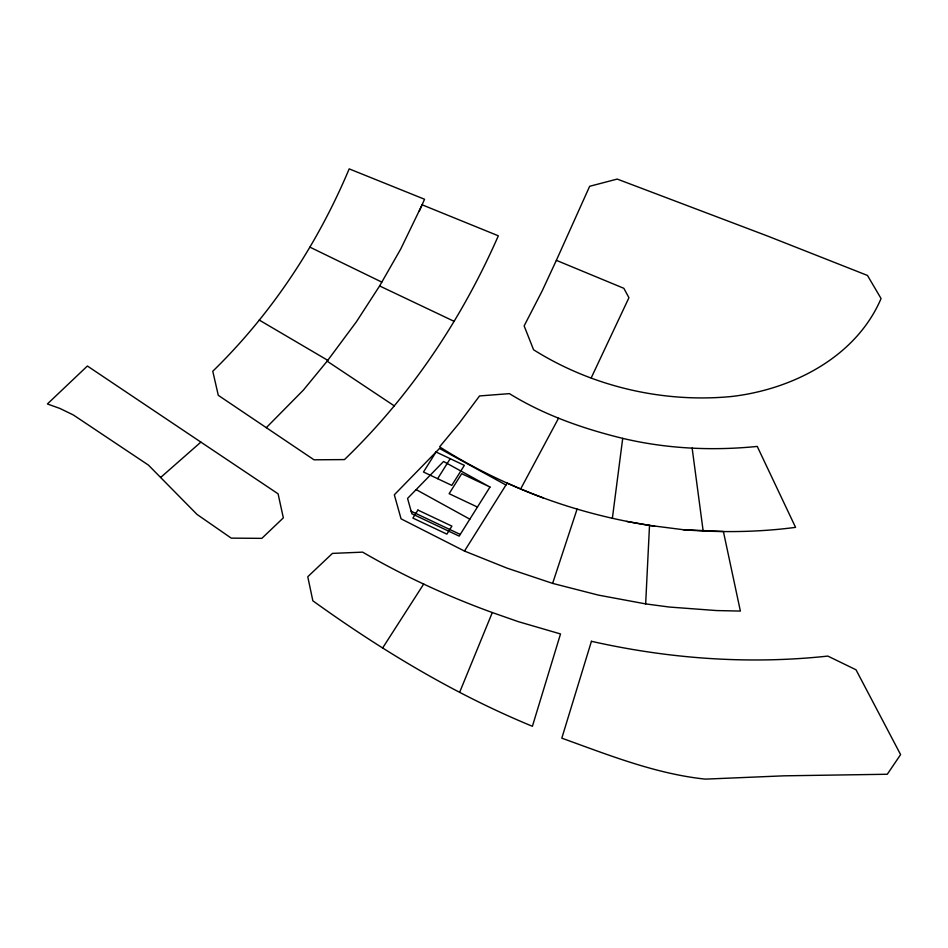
<?xml version="1.0" encoding="UTF-8"?>
<svg xmlns="http://www.w3.org/2000/svg" width="948" height="948" viewBox="0 0 948 948"><rect width="100%" height="100%" fill="white"/><g stroke="black" fill="none" stroke-linecap="round" stroke-linejoin="round"><path stroke-width="1.42" d="M649.51 525.393L683.188 529.695L723.395 531.496L740.376 611.069L716.451 610.559L669.3 607.04L645.659 603.9L649.51 525.393C600.499 517.644 552.376 503.637 507.18 483.065L464.484 551.061L401.063 518.84L394.321 494.797L439.517 448.451L505.948 485.021M612.384 518.201L622.706 438.367C583.186 428.709 544.176 415.094 509.408 393.633L479.546 395.944L459.294 423.104L439.611 446.84C472.187 467.625 507.18 484.428 543.346 497.973M464.484 551.061L507.014 568.125L552.625 583.387L577.095 509.076M459.65 692.265L492.308 612.55L518.26 621.639L560.517 633.951L532.397 726.287C454.199 694.066 381.38 650.138 312.852 600.807L307.768 576.728L332.428 553.395L362.646 552.139C403.931 576.111 447.432 596.245 492.308 612.55M419.241 211.238L424.55 199.258L349.184 168.874C317.497 244.335 271.436 314.084 212.767 371.249L218.289 395.328L314.013 459.804L344.456 459.59C410.129 396.418 461.795 319.121 498.328 235.803L422.109 204.804L400.672 249.134L379.615 285.952L356.401 321.787L327.143 361.176L394.404 405.957M556.358 260.344L542.126 291L524.137 325.899L533.57 349.765C591.872 386.452 662.853 403.125 731.465 396.513C792.303 389.51 855.997 357.195 881.071 298.549L867.467 275.441L767.75 236.111L617.207 179.077L589.656 186.294L556.358 260.344L623.831 288.299L628.939 297.719L591.197 377.908M520.642 488.99L558.538 418.234M437.632 478.693L450.205 458.678M489.998 487.047L459.188 536.118L411.859 513.757L407.557 498.423L443.569 461.486L489.998 487.047L461.7 473.68L449.127 493.683L477.436 507.062M382.637 647.982L423.72 584.004M266.305 427.666L303.419 390.055L327.807 360.359L259.231 320.057M160.627 477.496L200.881 442.112L278.084 493.825L283.334 517.881L261.838 538.357L231.241 538.132L197.018 514.42L148.433 465.101L73.434 415.023L59.937 408.458L47.4 403.966L87.394 366.011L200.881 442.112M683.188 529.695C720.61 532.693 758.305 532.278 795.562 527.361L757.251 446.425C712.375 450.94 666.657 448.807 622.706 438.367M626.545 521.436L654.76 526.294M645.659 603.9L598.484 595.131L552.625 583.387M411.148 511.233L460.242 534.435M379.615 285.952L453.914 321.242M309.984 247.179L381.795 282.101M416.148 489.618L469.829 519.172M692.135 448.06L703.143 530.868M591.434 641.298L561.809 738.172C608.498 754.987 655.767 773.935 705.383 779.126L783.878 775.831L887.292 774.255L900.6 754.596L856.008 669.774L827.829 656.087C748.825 664.643 668.861 658.777 591.434 641.298M436.044 451.995L423.483 472.009L451.793 485.376L464.354 465.373L436.044 451.995M417.926 510.071L412.901 518.082L446.875 534.127L451.9 526.128L417.926 510.071"/></g></svg>
